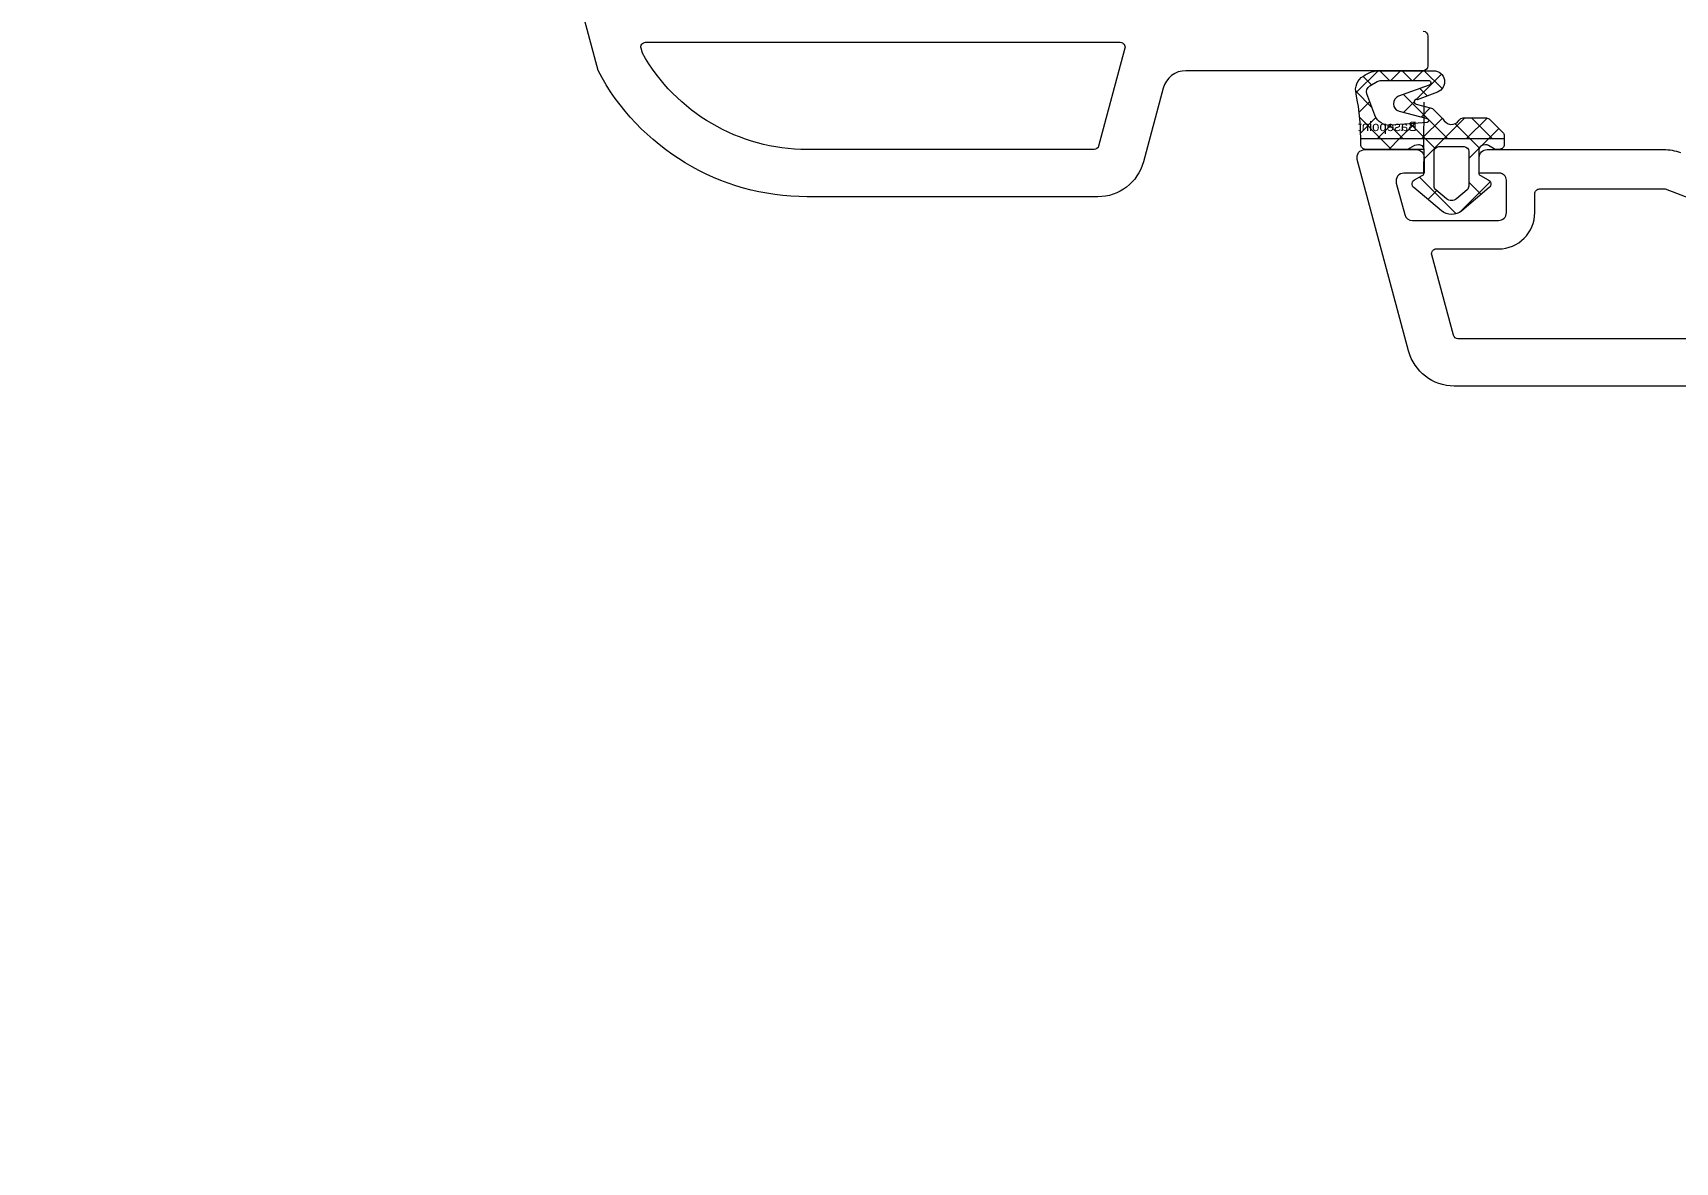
# Model space of a CAD drawing. Header units: feet. Extents: x 600 to 2744, y 411 to 1435.
# Drawn here: x 1750.989 to 1755.013, y 453.456 to 456.223 of the extents above; entities that cross this region are included whole.
import ezdxf

# ---------------------------------------------------------------- set-up
doc = ezdxf.new("R2010")
doc.units = ezdxf.units.FT
doc.layers.add('PQI-A-WIN', color=140, linetype='Continuous', lineweight=13)
doc.styles.get("Standard").update_dxf_attribs({"font": 'arial.ttf'})
doc.dimstyles.new('Copy of ISO-25', dxfattribs={"dimtxt": 2.5, "dimasz": 2.5, "dimexe": 1.25, "dimexo": 0.625, "dimtad": 1, "dimdec": 0, "dimlunit": 4, "dimtxsty": 'Standard', "dimcen": 2.5, "dimadec": 0, "dimazin": 0, "dimtfac": 1, "dimtdec": 0, "dimtmove": 0, "dimatfit": 3, "dimfxl": 1, "dimarcsym": 0})

# ---------------------------------------------------------------- blocks, each defined once
blk = doc.blocks.new('BASEPOINT')
for p, q in [((0.0001424139276124947, -6.579969547004794e-08), (0.0001424139276124947, 2.998156919277449)), ((-7.890404418731123e-08, 0.0005381883725030789), (2.956911949821283, 0.0005381883725030789))]:
    blk.add_line(p, q)
blk.add_text('Basepoint', height=0.6).set_placement((0.4501424139276011, 1.169999934200292))
blk = doc.blocks.new('244234EZ')
h = blk.add_hatch()
h.set_pattern_fill('NETZ', color=256, angle=45, style=0)
h.set_pattern_definition([(45, (0.01020141601271446, -1.498066991095954), (-0.7071067811865475, 0.7071067811865476), []), (135, (0.01020141601271446, -1.498066991095954), (-0.7071067811865476, -0.7071067811865475), [])])
h.paths.add_polyline_path([(4.008078502913222, 0.7015572627653923, -0.04835307895780901), (4.303823118820566, 3.532424224166834, 0.3319211071679742), (3.845955810543963, 4.662804514641349, 0.1614346972429617), (2.779686889645509, 5.001498133415765), (-0.6049478013112477, 5.001498133415764, 0.8315432364911673), (-0.8560341563469525, 3.648078988526671), (0.43162628173537, 3.153275400871819, -1.190626430510797), (0.5034884964394981, 2.88506940612011), (-0.4655004301875263, 2.625441762988365, 0.1296938749465605), (-0.5983473197203235, 2.549425338780542), (-1.20320037842088, 1.95383349108178, -0.6014879446624487), (-2.236571083833349, 1.864532395719669, 0.254498919795523), (-2.488499425651867, 2.001640413975412), (-3.957449179689695, 2.001624018348985, 0.1989094666118807), (-4.169577865607145, 1.913756052723637), (-4.994269180354968, 1.089064737975818, 0.1989123673796596), (-5.082137145999006, 0.8769327036198491), (-5.082137145999006, 0.7015447420383105)])
h.paths.add_polyline_path([(-0.1904933190871827, 1.719282615234464, -0.9176289392039193), (-0.19180589099426, 1.958971851091358), (1.570990037036942, 2.431272729874328, 0.7332383087249621), (1.612600442385188, 3.38408464420482), (-0.3194380188017371, 4.087288767571037, -1), (-0.2680883789091605, 4.378243357414789), (2.713463470503889, 4.377261227260397, -0.1340649279655961), (2.967535276667598, 4.307800217017941), (3.436031043195062, 4.031149930478546, -0.3557455022548623), (3.622162780758802, 3.527220637077858), (3.116654357907226, 2.175391108269227, -0.3353238355422854), (2.094986877438471, 1.535178095573969)], flags=16)
h = blk.add_hatch()
h.set_pattern_fill('NETZ', color=256, scale=2, angle=45, style=0)
h.set_pattern_definition([(45, (0.01020141601271446, -1.498066991095954), (-1.414213562373095, 1.414213562373095), []), (135, (0.01020141601271446, -1.498066991095954), (-1.414213562373095, -1.414213562373095), [])])
h.paths.add_polyline_path([(-5.082137145999006, 0.7015447420383105), (-5.082137145999004, 0.3112281275693158, 0.414213562373093), (-4.782330741885235, 0.01142172345554715), (-4.522599543124663, 0.01142172345554759), (-4.093796888527556, 0.2589747010733834, -0.1656801520669596), (-3.90396698270975, 0.296506003881801), (-3.740147452957411, 0.2745578532527244, -0.3757213696858283), (-3.479984788897567, -0.02278536033250367), (-3.479984788897565, -1.479957190332012, -0.2775501483931132), (-3.586238477402083, -1.65662532294509), (-4.07801553195808, -1.917579487461596, 0.5282092505925277), (-4.132923528191617, -2.410109730864405), (-2.393213548663183, -3.887433140998303, 0.3639584187452207), (-1.107596206292547, -3.887404740529248), (0.6502478399991928, -2.41239478329808, 0.5319777725554488), (0.5980307430605157, -1.917579487461598), (0.1062536885045181, -1.656625322945092, -0.2775501483931129), (-2.498001805406602e-16, -1.479957190332014), (-2.220446049250313e-16, 2.220446049250313e-16, -0.4537526242641983), (0.3398076201840398, 0.2973471933200025), (0.6100213742227064, 0.2611720864721001), (1.042437829558313, 0.01149901148442223), (3.710274358402263, 0.01134541035774284, 0.4227629273518383), (4.010165112804111, 0.3200571767091462, -0.006466251622778426), (4.008078502913222, 0.7015572627653923)])
h.paths.add_polyline_path([(-0.6398458862333795, -0.1163721789262142), (-0.6398458862333791, -2.328241489778694, -0.2217106168363308), (-0.7470235825400097, -2.558066551942032), (-1.418484304433663, -3.121419399609839, -0.3639357920318566), (-2.061189157707833, -3.121419399423907), (-2.732619361801749, -2.558092156067455, -0.2217106168363313), (-2.839797058108379, -2.328267093904119), (-2.839797058108379, -0.1161427283123513, -0.4142135610069876), (-2.539780287082981, 0.1838740413137141), (-0.9400615657120271, 0.1838740413137134, -0.4144359924756376)], flags=16)
blk.add_line((4.008078502913222, 0.7015572627653923), (-5.082137145999006, 0.7015447420383105))
for points in [[(0.5980307430605163, -1.917579487461598), (0.106253688504518, -1.656625322945092, -0.2775501483931128), (-2.532696274926138e-16, -1.479957190332014), (-2.237793284010081e-16, 0, -0.4537526242641983), (0.3398076201840396, 0.2973471933200025), (0.6100213742227064, 0.2611720864720999), (1.042437829558313, 0.01149901148442201), (3.710274358402264, 0.01134541035774284, 0.4227629273518251), (4.010165112804111, 0.320057176709134, -0.05483647592727152), (4.303823118820558, 3.532424224166802, 0.3319211071679828), (3.845955810543964, 4.662804514641348, 0.1614346972429613), (2.779686889645514, 5.001498133415765), (-0.6049490356474414, 5.001498133415764, 0.8315411525140167), (-0.8560362243681455, 3.648079783196039), (0.4316262817353702, 3.153275400871819, -1.190626430510805), (0.503488496439497, 2.88506940612011), (-0.4655004301875271, 2.625441762988365, 0.1296938749465612), (-0.5983473197203246, 2.549425338780541), (-1.20320037842088, 1.95383349108178, -0.6014879446624485), (-2.236571083833349, 1.864532395719669, 0.2544989197955225), (-2.488499425651866, 2.001640413975412), (-3.957449179689696, 2.001624018348985, 0.198909466611881), (-4.169577865607146, 1.913756052723636), (-4.99426918035497, 1.089064737975816, 0.1989123673796582), (-5.082137145999006, 0.8769327036198482), (-5.082137145999004, 0.3112281275693167, 0.4142135623730955), (-4.782330741885233, 0.01142172345554715), (-4.522599543124662, 0.01142172345554737), (-4.093796888527556, 0.2589747010733832, -0.1656801520669623), (-3.903966982709747, 0.2965060038818006), (-3.740147452957409, 0.2745578532527242, -0.375721369685827), (-3.479984788897567, -0.02278536033250411), (-3.479984788897565, -1.479957190332013, -0.2775501483931143), (-3.586238477402084, -1.65662532294509), (-4.078015531958083, -1.917579487461597, 0.5319777725554453), (-4.130232628896758, -2.412394783298078), (-2.393213548663189, -3.887433140998297, 0.363945910752088), (-1.107630052569438, -3.887433140998297), (0.6502478399991929, -2.41239478329808, 0.5319777725554476)], [(-0.2680883789091604, 4.378243357414789, 0.9999999999999986), (-0.3194380188017389, 4.087288767571038), (1.612600442385188, 3.38408464420482, -0.7332383087249624), (1.570990037036942, 2.431272729874328), (-0.191805890994261, 1.958971851091358, 0.9176289392038998), (-0.1904933190871827, 1.719282615234464), (2.094986877438495, 1.535178095573968, 0.3353238355422945), (3.116654357907246, 2.17539110826928), (3.622162780758808, 3.527220637077873, 0.3557455022548545), (3.436031043195058, 4.031149930478548), (2.96753527666759, 4.307800217017945, 0.1340649279655952), (2.713463470503881, 4.377261227260397)], [(-2.73261936180175, -2.558092156067455), (-2.061202087405254, -3.121408551459724, 0.3639549067525167), (-1.41847137451463, -3.121408551459724), (-0.7470235825400102, -2.558066551942032, 0.2217106168363309), (-0.6398458862333791, -2.328241489778695), (-0.6398458862333795, -0.1161137516550361, 0.4139911672486105), (-0.939864196780254, 0.1838740413137134), (-2.53980926513963, 0.1838740413137141, 0.4141569862246464), (-2.839797058108379, -0.1161137516550361), (-2.839797058108379, -2.328267093904119, 0.2217106168363308)]]:
    blk.add_lwpolyline(points, format="xyb", close=True)
blk.add_blockref('BASEPOINT', (8.881784197001252e-15, -8.881784197001252e-16))
blk = doc.blocks.new('PRJ_INSERT_75_593613123141', base_point=(8.881784197001252e-15, -8.881784197001252e-16))
blk.add_blockref('244234EZ', (0, 0))
blk = doc.blocks.new('w2')
at = {"ltscale": 1000}
for points in [[(-870.5489044485585, 46.99998422237695), (-791.8881364164845, 46.9999842223624, -0.3394333461670923), (-788.9903090296284, 44.77642781825853), (-785.73554830793, 32.62937886806321, -0.493223976404831), (-786.2184584734932, 31.99998422237695), (-789.4684584436909, 31.99998422237695, -0.4144957323922471), (-789.9684586821095, 32.4999690780387), (-789.9684586821168, 33.49996907802415), (-788.6909926233784, 33.4999690780387, 0.4929271850924089), (-788.2079603968232, 34.12937886807777), (-788.7439711390034, 36.12937886806321, 0.3395374030776357), (-789.2268812952534, 36.49996907802415), (-794.6909923849598, 36.49996907802415, 0.4140795445854265), (-795.1909923849598, 35.99996907802415), (-795.1909923849598, 33.94491536708665, 0.4143168794731101), (-794.7460460958973, 33.4999690780387), (-793.4684586821095, 33.49996907802415), (-793.4684586821095, 32.4999690780387, -0.4141201211793136), (-793.9684582052723, 31.99998422237695), (-805.1679783221989, 31.99998422237695, -0.09100544918140649), (-806.2331249251656, 32.19542585065938)], [(-789.9184079466359, 24.4999842223915, -0.4140409468384528), (-790.2184567747609, 24.7999720153457), (-790.2184567747681, 26.69998117061914, -0.4140448457666134), (-789.9184079466359, 26.99998422237695), (-774.8694653807179, 26.99998422237695, 0.3394437501624551), (-773.4204907713429, 28.11175532909692), (-772.1706128416627, 32.77644320102991, -0.3394672609067224), (-769.2729077635377, 34.99998422237695), (-750.8526139555543, 34.99998422237695, -0.2781724977727638), (-737.5860121546357, 26.9999842223915), (-733.7354261649743, 12.62939496609033, -0.4929951445111693)]]:
    blk.add_lwpolyline(points, format="xyb", dxfattribs=at)
for points in [[(-817.0185146627991, 43.69996602626634, -0.4141142411121429), (-816.7184658346669, 43.9999690780387), (-792.1183610258595, 43.99996907802415, -0.3394576897595111), (-791.8285661039845, 43.7776180038054), (-790.461988955547, 38.67761190028978, -0.4933796641124775), (-790.7517838774293, 38.29997212979652), (-794.6909923849671, 38.29997212978196, 0.4141730664658379), (-796.9910412130848, 35.9999690780387), (-796.9910412130848, 34.79997212978196, -0.4144907307888772), (-797.2909679708973, 34.49996907802415), (-805.2597179708973, 34.49996907802415), (-809.4107189474598, 36.07647664638353, 0.3063520428537711), (-816.4978847799794, 34.40533406825853, -0.6829872473079543), (-817.0185146627919, 34.60865743251634)], [(-740.3107433615223, 25.57762094112695, -0.4928325950843962), (-740.6005382833973, 25.19998117061914), (-770.7039380369679, 25.19998117061914, -0.4933718391203623), (-770.9937329588429, 25.5776209411124), (-769.3324780760304, 31.77761812778772, -0.3394535210435738), (-769.0426831541554, 31.99998446079553), (-750.852613955547, 31.99998446079553, -0.2710460681531134), (-740.3916759787098, 25.87962289425195)]]:
    blk.add_lwpolyline(points, format="xyb", close=True, dxfattribs=at)
at = {"ltscale": 1000, "extrusion": (0, 0, -1), "zscale": -1, "rotation": 180}
blk.add_blockref('PRJ_INSERT_75_593613123141', (789.9661653385847, 31.99998422237695), dxfattribs=at)
blk = doc.blocks.new('*D239')
at = {"color": 0, "linetype": 'Continuous', "lineweight": -2, "transparency": 16777216}
for p, q in [((1682.473501393592, 460.4132784768362), (1682.473501393592, 446.263261476397)), ((1812.473501393592, 460.4153814834317), (1812.473501393592, 446.263261476397)), ((1684.973501393592, 447.513261476397), (1809.973501393592, 447.513261476397))]:
    blk.add_line(p, q, dxfattribs=at)
at = {"color": 0, "transparency": 16777216}
for points in [[(1684.973501393592, 447.9299281430637), (1684.973501393592, 447.0965948097303), (1682.473501393592, 447.513261476397)], [(1809.973501393592, 447.9299281430637), (1809.973501393592, 447.0965948097303), (1812.473501393592, 447.513261476397)]]:
    blk.add_solid(points, dxfattribs=at)
at = {"layer": 'Defpoints', "color": 0, "transparency": 16777216}
for p in [(1682.473501393592, 461.0382784768362), (1812.473501393592, 461.0403814834317), (1812.473501393592, 447.513261476397)]:
    blk.add_point(p, dxfattribs=at)
at = {"color": 0, "transparency": 16777216, "insert": (1747.473501393592, 449.4146939457012), "char_height": 2.5, "attachment_point": 5}
blk.add_mtext('10\'-10"', dxfattribs=at)

msp = doc.modelspace()

# ---------------------------------------------------------------- block references
at = {"layer": 'PQI-A-WIN', "ltscale": 1000, "xscale": 0.03863196438221001, "yscale": 0.03863196438221001, "zscale": 0.03863196438221001, "rotation": 179.997245771198}
msp.add_blockref('w2', (1723.879420734374, 457.1750811105912), dxfattribs=at)

# ---------------------------------------------------------------- dimensions: what is measured, and where the dimension line sits
at = {"color": 242, "true_color": 0xcd2027}
dim = msp.add_linear_dim(base=(1812.473501393592, 447.513261476397), p1=(1682.473501393592, 461.0382784768362), p2=(1812.473501393592, 461.0403814834317), dimstyle='Copy of ISO-25', dxfattribs=at)
dim.commit()
dim.dimension.update_dxf_attribs({"geometry": '*D239', "text_midpoint": (1747.473501393592, 447.513261476397), "dimtype": 160})

doc.saveas('drawing.dxf')
